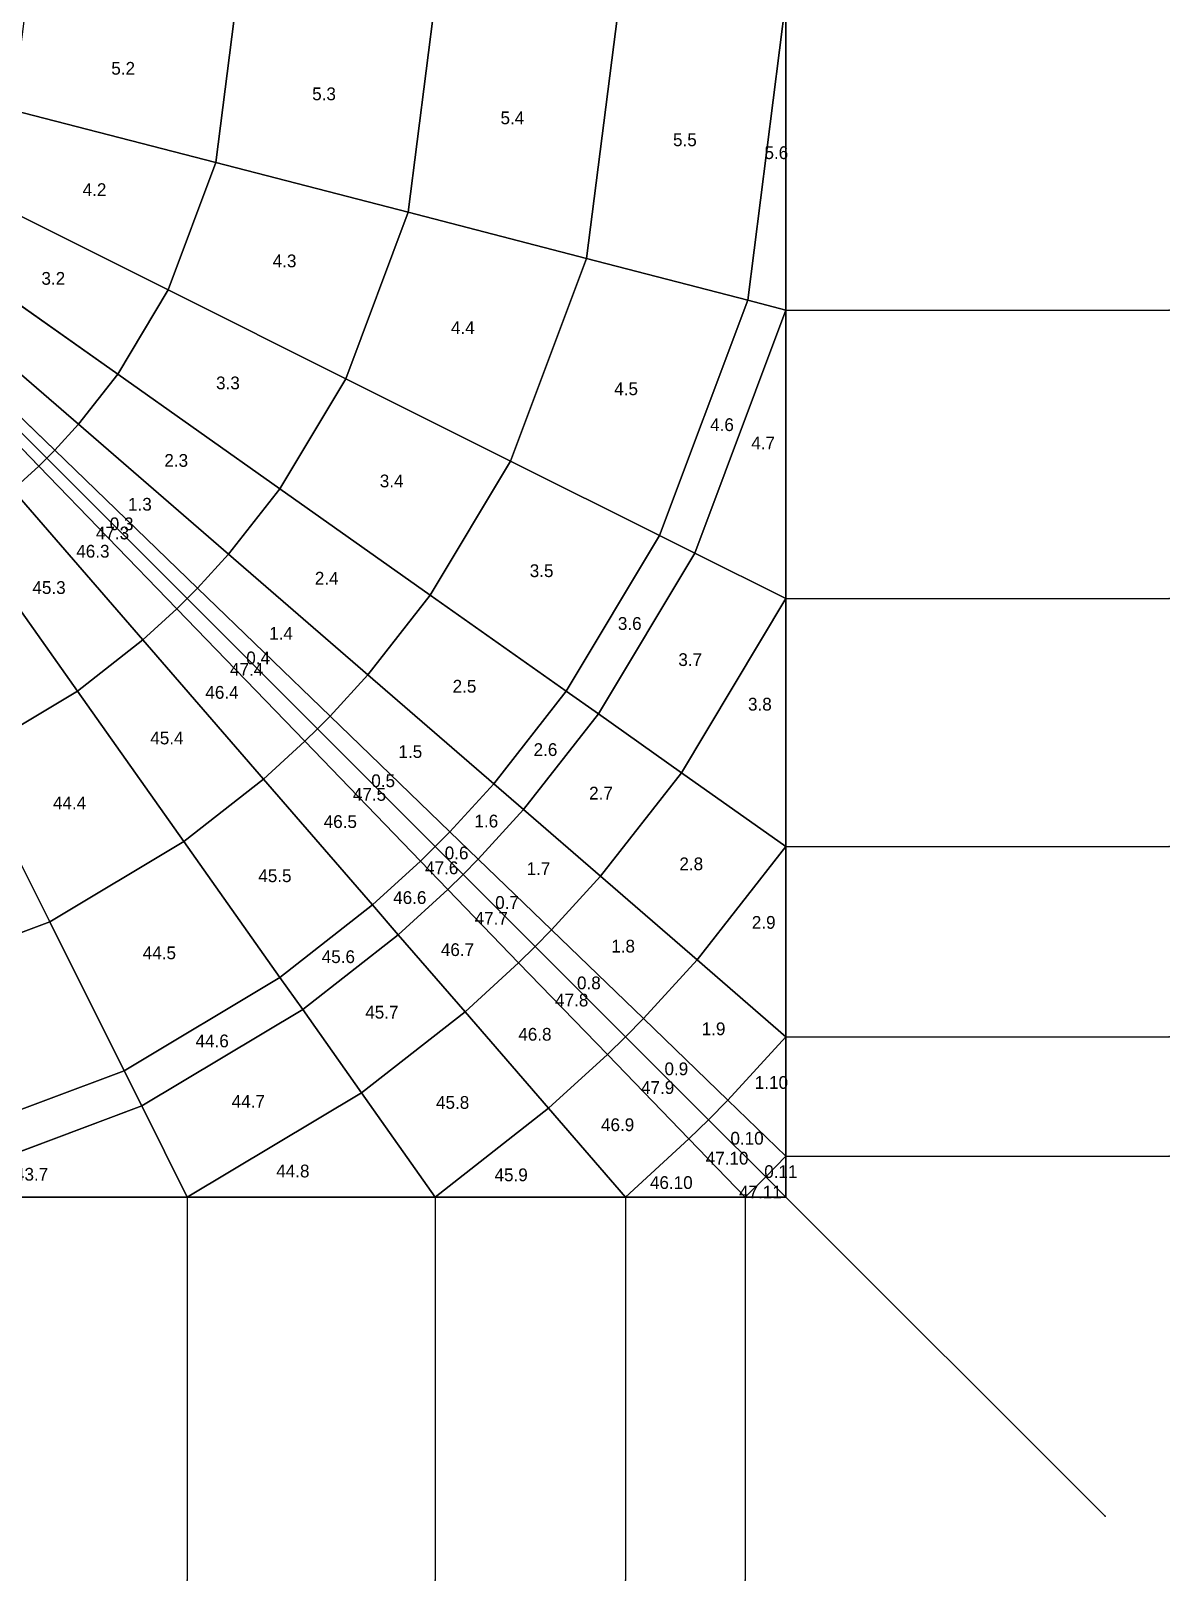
# Model space of a CAD drawing. Header units: metres. Extents: x -2.48 to 2.48, y -2.48 to 2.48.
# Drawn here: x 0.693 to 2.475, y -2.475 to -0.048 of the extents above; entities that cross this region are included whole.
import ezdxf
from ezdxf.enums import TextEntityAlignment as Align

# ---------------------------------------------------------------- set-up
doc = ezdxf.new("R2010")
doc.units = ezdxf.units.M

msp = doc.modelspace()

# ---------------------------------------------------------------- linework, layer by layer
at = {"layer": 'ang'}
msp.add_line((1.875, -1.875, 0), (2.375, -2.375, -10), dxfattribs=at)
msp.add_point((2.375, -2.375, -10), dxfattribs=at)
at = {"layer": 'ArchiBranchesEsterni'}
for p, q in [((1.875, -0.4853, 1.8111), (2.475, -0.4853, -1.1889)), ((1.875, -0.9375, 1.6238), (2.475, -0.9375, -1.3762)), ((1.875, -1.3258, 1.3258), (2.475, -1.3258, -1.6742)), ((1.875, -1.6238, 0.9375), (2.475, -1.6238, -2.0625)), ((1.875, -1.8111, 0.4853), (2.475, -1.8111, -2.5147)), ((0.9375, -1.875, 1.6238), (0.9375, -2.475, -1.3762)), ((1.3258, -1.875, 1.3258), (1.3258, -2.475, -1.6742)), ((1.6238, -1.875, 0.9375), (1.6238, -2.475, -2.0625)), ((1.8111, -1.875, 0.4853), (1.8111, -2.475, -2.5147))]:
    msp.add_line(p, q, dxfattribs=at)
at = {"layer": 'ArcoBranches'}
for p, q in [((1.875, -0.4853, 1.8111), (1.875, 0, 1.875)), ((1.875, -0.9375, 1.6238), (1.875, -0.4853, 1.8111)), ((1.875, -1.3258, 1.3258), (1.875, -0.9375, 1.6238)), ((1.875, -1.6238, 0.9375), (1.875, -1.3258, 1.3258)), ((1.875, -1.8111, 0.4853), (1.875, -1.6238, 0.9375)), ((1.875, -1.875, 0), (1.875, -1.8111, 0.4853)), ((0.4853, -1.875, 1.8111), (0.9375, -1.875, 1.6238)), ((0.9375, -1.875, 1.6238), (1.3258, -1.875, 1.3258)), ((1.3258, -1.875, 1.3258), (1.6238, -1.875, 0.9375)), ((1.6238, -1.875, 0.9375), (1.8111, -1.875, 0.4853)), ((1.8111, -1.875, 0.4853), (1.875, -1.875, 0))]:
    msp.add_line(p, q, dxfattribs=at)
at = {"layer": 'DiagonaliBranches'}
for p, q in [((0.4853, -0.4853, 2.5613), (0.7175, -0.7175, 2.4498)), ((0.7175, -0.7175, 2.4498), (0.9375, -0.9375, 2.2964)), ((0.9375, -0.9375, 2.2964), (1.1414, -1.1414, 2.1037)), ((1.1414, -1.1414, 2.1037), (1.3258, -1.3258, 1.875)), ((1.3258, -1.3258, 1.875), (1.3695, -1.3695, 1.8111)), ((1.3695, -1.3695, 1.8111), (1.4823, -1.4823, 1.6238)), ((1.4823, -1.4823, 1.6238), (1.6238, -1.6238, 1.3258)), ((1.6238, -1.6238, 1.3258), (1.7539, -1.7539, 0.9375)), ((1.7539, -1.7539, 0.9375), (1.8433, -1.8433, 0.4853)), ((1.8433, -1.8433, 0.4853), (1.875, -1.875, 0))]:
    msp.add_line(p, q, dxfattribs=at)
at = {"layer": 'DiagonaliNodes'}
for p in [(0.7175, -0.7175, 2.4498), (0.9375, -0.9375, 2.2964), (1.1414, -1.1414, 2.1037), (1.3258, -1.3258, 1.875), (1.3695, -1.3695, 1.8111), (1.4823, -1.4823, 1.6238), (1.6238, -1.6238, 1.3258), (1.7539, -1.7539, 0.9375), (1.8433, -1.8433, 0.4853), (1.875, -1.875, 0)]:
    msp.add_point(p, dxfattribs=at)
at = {"layer": 'Faces'}
for points in [[(0.6644, -0.172, 2.5613), (0.6863, 0, 2.5613), (1.0147, 0, 2.4498), (0.9824, -0.2543, 2.4498)], [(0.9824, -0.2543, 2.4498), (1.0147, 0, 2.4498), (1.3258, 0, 2.2964), (1.2835, -0.3322, 2.2964)], [(1.2835, -0.3322, 2.2964), (1.3258, 0, 2.2964), (1.6142, 0, 2.1037), (1.5627, -0.4045, 2.1037)], [(1.5627, -0.4045, 2.1037), (1.6142, 0, 2.1037), (1.875, 0, 1.875), (1.8152, -0.4698, 1.875)], [(1.8152, -0.4698, 1.875), (1.875, 0, 1.875), (1.875, 0, 1.875), (1.875, -0.4853, 1.8111)], [(0.6138, -0.3069, 2.5613), (0.6644, -0.172, 2.5613), (0.9824, -0.2543, 2.4498), (0.9076, -0.4538, 2.4498)], [(0.9076, -0.4538, 2.4498), (0.9824, -0.2543, 2.4498), (1.2835, -0.3322, 2.2964), (1.1859, -0.5929, 2.2964)], [(0.5604, -0.3962, 2.5613), (0.6138, -0.3069, 2.5613), (0.9076, -0.4538, 2.4498), (0.8285, -0.5859, 2.4498)], [(1.1859, -0.5929, 2.2964), (1.2835, -0.3322, 2.2964), (1.5627, -0.4045, 2.1037), (1.4438, -0.7219, 2.1037)], [(0.5188, -0.4493, 2.5613), (0.5604, -0.3962, 2.5613), (0.8285, -0.5859, 2.4498), (0.7671, -0.6643, 2.4498)], [(1.4438, -0.7219, 2.1037), (1.5627, -0.4045, 2.1037), (1.8152, -0.4698, 1.875), (1.6771, -0.8385, 1.875)], [(0.4936, -0.4768, 2.5613), (0.5188, -0.4493, 2.5613), (0.7671, -0.6643, 2.4498), (0.7299, -0.705, 2.4498)], [(0.8285, -0.5859, 2.4498), (0.9076, -0.4538, 2.4498), (1.1859, -0.5929, 2.2964), (1.0825, -0.7655, 2.2964)], [(0.4768, -0.4936, 2.5613), (0.4853, -0.4853, 2.5613), (0.7175, -0.7175, 2.4498), (0.705, -0.7299, 2.4498)], [(0.4853, -0.4853, 2.5613), (0.4936, -0.4768, 2.5613), (0.7299, -0.705, 2.4498), (0.7175, -0.7175, 2.4498)], [(1.6771, -0.8385, 1.875), (1.8152, -0.4698, 1.875), (1.875, -0.4853, 1.8111), (1.7323, -0.8662, 1.8111)], [(1.7323, -0.8662, 1.8111), (1.875, -0.4853, 1.8111), (1.875, -0.4853, 1.8111), (1.875, -0.9375, 1.6238)], [(0.4493, -0.5188, 2.5613), (0.4768, -0.4936, 2.5613), (0.705, -0.7299, 2.4498), (0.6643, -0.7671, 2.4498)], [(0.7671, -0.6643, 2.4498), (0.8285, -0.5859, 2.4498), (1.0825, -0.7655, 2.2964), (1.0022, -0.868, 2.2964)], [(1.0825, -0.7655, 2.2964), (1.1859, -0.5929, 2.2964), (1.4438, -0.7219, 2.1037), (1.318, -0.932, 2.1037)], [(0.7299, -0.705, 2.4498), (0.7671, -0.6643, 2.4498), (1.0022, -0.868, 2.2964), (0.9536, -0.9211, 2.2964)], [(0.705, -0.7299, 2.4498), (0.7175, -0.7175, 2.4498), (0.9375, -0.9375, 2.2964), (0.9211, -0.9536, 2.2964)], [(0.7175, -0.7175, 2.4498), (0.7299, -0.705, 2.4498), (0.9536, -0.9211, 2.2964), (0.9375, -0.9375, 2.2964)], [(1.318, -0.932, 2.1037), (1.4438, -0.7219, 2.1037), (1.6771, -0.8385, 1.875), (1.5309, -1.0825, 1.875)], [(0.6643, -0.7671, 2.4498), (0.705, -0.7299, 2.4498), (0.9211, -0.9536, 2.2964), (0.868, -1.0022, 2.2964)], [(0.5859, -0.8285, 2.4498), (0.6643, -0.7671, 2.4498), (0.868, -1.0022, 2.2964), (0.7655, -1.0825, 2.2964)], [(1.0022, -0.868, 2.2964), (1.0825, -0.7655, 2.2964), (1.318, -0.932, 2.1037), (1.2202, -1.0568, 2.1037)], [(0.4538, -0.9076, 2.4498), (0.5859, -0.8285, 2.4498), (0.7655, -1.0825, 2.2964), (0.5929, -1.1859, 2.2964)], [(1.5309, -1.0825, 1.875), (1.6771, -0.8385, 1.875), (1.7323, -0.8662, 1.8111), (1.5814, -1.1182, 1.8111)], [(0.9536, -0.9211, 2.2964), (1.0022, -0.868, 2.2964), (1.2202, -1.0568, 2.1037), (1.161, -1.1215, 2.1037)], [(1.5814, -1.1182, 1.8111), (1.7323, -0.8662, 1.8111), (1.875, -0.9375, 1.6238), (1.7116, -1.2103, 1.6238)], [(0.9375, -0.9375, 2.2964), (0.9536, -0.9211, 2.2964), (1.161, -1.1215, 2.1037), (1.1414, -1.1414, 2.1037)], [(0.9211, -0.9536, 2.2964), (0.9375, -0.9375, 2.2964), (1.1414, -1.1414, 2.1037), (1.1215, -1.161, 2.1037)], [(1.2202, -1.0568, 2.1037), (1.318, -0.932, 2.1037), (1.5309, -1.0825, 1.875), (1.4174, -1.2275, 1.875)], [(1.7116, -1.2103, 1.6238), (1.875, -0.9375, 1.6238), (1.875, -0.9375, 1.6238), (1.875, -1.3258, 1.3258)], [(0.868, -1.0022, 2.2964), (0.9211, -0.9536, 2.2964), (1.1215, -1.161, 2.1037), (1.0568, -1.2202, 2.1037)], [(0.7655, -1.0825, 2.2964), (0.868, -1.0022, 2.2964), (1.0568, -1.2202, 2.1037), (0.932, -1.318, 2.1037)], [(1.161, -1.1215, 2.1037), (1.2202, -1.0568, 2.1037), (1.4174, -1.2275, 1.875), (1.3486, -1.3026, 1.875)], [(0.5929, -1.1859, 2.2964), (0.7655, -1.0825, 2.2964), (0.932, -1.318, 2.1037), (0.7219, -1.4438, 2.1037)], [(1.4174, -1.2275, 1.875), (1.5309, -1.0825, 1.875), (1.5814, -1.1182, 1.8111), (1.4641, -1.2679, 1.8111)], [(1.1414, -1.1414, 2.1037), (1.161, -1.1215, 2.1037), (1.3486, -1.3026, 1.875), (1.3258, -1.3258, 1.875)], [(1.4641, -1.2679, 1.8111), (1.5814, -1.1182, 1.8111), (1.7116, -1.2103, 1.6238), (1.5847, -1.3724, 1.6238)], [(1.0568, -1.2202, 2.1037), (1.1215, -1.161, 2.1037), (1.3026, -1.3486, 1.875), (1.2275, -1.4174, 1.875)], [(1.1215, -1.161, 2.1037), (1.1414, -1.1414, 2.1037), (1.3258, -1.3258, 1.875), (1.3026, -1.3486, 1.875)], [(0.3322, -1.2835, 2.2964), (0.5929, -1.1859, 2.2964), (0.7219, -1.4438, 2.1037), (0.4045, -1.5627, 2.1037)], [(1.5847, -1.3724, 1.6238), (1.7116, -1.2103, 1.6238), (1.875, -1.3258, 1.3258), (1.7359, -1.5033, 1.3258)], [(0.932, -1.318, 2.1037), (1.0568, -1.2202, 2.1037), (1.2275, -1.4174, 1.875), (1.0825, -1.5309, 1.875)], [(1.3486, -1.3026, 1.875), (1.4174, -1.2275, 1.875), (1.4641, -1.2679, 1.8111), (1.393, -1.3456, 1.8111)], [(1.393, -1.3456, 1.8111), (1.4641, -1.2679, 1.8111), (1.5847, -1.3724, 1.6238), (1.5078, -1.4564, 1.6238)], [(1.3258, -1.3258, 1.875), (1.3486, -1.3026, 1.875), (1.393, -1.3456, 1.8111), (1.3695, -1.3695, 1.8111)], [(0.7219, -1.4438, 2.1037), (0.932, -1.318, 2.1037), (1.0825, -1.5309, 1.875), (0.8385, -1.6771, 1.875)], [(1.3026, -1.3486, 1.875), (1.3258, -1.3258, 1.875), (1.3695, -1.3695, 1.8111), (1.3456, -1.393, 1.8111)], [(1.7359, -1.5033, 1.3258), (1.875, -1.3258, 1.3258), (1.875, -1.3258, 1.3258), (1.875, -1.6238, 0.9375)], [(1.2275, -1.4174, 1.875), (1.3026, -1.3486, 1.875), (1.3456, -1.393, 1.8111), (1.2679, -1.4641, 1.8111)], [(1.3695, -1.3695, 1.8111), (1.393, -1.3456, 1.8111), (1.5078, -1.4564, 1.6238), (1.4823, -1.4823, 1.6238)], [(1.3456, -1.393, 1.8111), (1.3695, -1.3695, 1.8111), (1.4823, -1.4823, 1.6238), (1.4564, -1.5078, 1.6238)], [(1.5078, -1.4564, 1.6238), (1.5847, -1.3724, 1.6238), (1.7359, -1.5033, 1.3258), (1.6517, -1.5954, 1.3258)], [(1.2679, -1.4641, 1.8111), (1.3456, -1.393, 1.8111), (1.4564, -1.5078, 1.6238), (1.3724, -1.5847, 1.6238)], [(1.0825, -1.5309, 1.875), (1.2275, -1.4174, 1.875), (1.2679, -1.4641, 1.8111), (1.1182, -1.5814, 1.8111)], [(0.4045, -1.5627, 2.1037), (0.7219, -1.4438, 2.1037), (0.8385, -1.6771, 1.875), (0.4698, -1.8152, 1.875)], [(1.1182, -1.5814, 1.8111), (1.2679, -1.4641, 1.8111), (1.3724, -1.5847, 1.6238), (1.2103, -1.7116, 1.6238)], [(1.4823, -1.4823, 1.6238), (1.5078, -1.4564, 1.6238), (1.6517, -1.5954, 1.3258), (1.6238, -1.6238, 1.3258)], [(1.4564, -1.5078, 1.6238), (1.4823, -1.4823, 1.6238), (1.6238, -1.6238, 1.3258), (1.5954, -1.6517, 1.3258)], [(1.6517, -1.5954, 1.3258), (1.7359, -1.5033, 1.3258), (1.875, -1.6238, 0.9375), (1.784, -1.7232, 0.9375)], [(1.3724, -1.5847, 1.6238), (1.4564, -1.5078, 1.6238), (1.5954, -1.6517, 1.3258), (1.5033, -1.7359, 1.3258)], [(0.8385, -1.6771, 1.875), (1.0825, -1.5309, 1.875), (1.1182, -1.5814, 1.8111), (0.8662, -1.7323, 1.8111)], [(0.8662, -1.7323, 1.8111), (1.1182, -1.5814, 1.8111), (1.2103, -1.7116, 1.6238), (0.9375, -1.875, 1.6238)], [(1.2103, -1.7116, 1.6238), (1.3724, -1.5847, 1.6238), (1.5033, -1.7359, 1.3258), (1.3258, -1.875, 1.3258)], [(1.6238, -1.6238, 1.3258), (1.6517, -1.5954, 1.3258), (1.784, -1.7232, 0.9375), (1.7539, -1.7539, 0.9375)], [(1.5954, -1.6517, 1.3258), (1.6238, -1.6238, 1.3258), (1.7539, -1.7539, 0.9375), (1.7232, -1.784, 0.9375)], [(1.784, -1.7232, 0.9375), (1.875, -1.6238, 0.9375), (1.875, -1.6238, 0.9375), (1.875, -1.8111, 0.4853)], [(1.5033, -1.7359, 1.3258), (1.5954, -1.6517, 1.3258), (1.7232, -1.784, 0.9375), (1.6238, -1.875, 0.9375)], [(0.4698, -1.8152, 1.875), (0.8385, -1.6771, 1.875), (0.8662, -1.7323, 1.8111), (0.4853, -1.875, 1.8111)], [(0.9375, -1.875, 1.6238), (1.2103, -1.7116, 1.6238), (1.3258, -1.875, 1.3258), (0.9375, -1.875, 1.6238)], [(0.4853, -1.875, 1.8111), (0.8662, -1.7323, 1.8111), (0.9375, -1.875, 1.6238), (0.4853, -1.875, 1.8111)], [(1.3258, -1.875, 1.3258), (1.5033, -1.7359, 1.3258), (1.6238, -1.875, 0.9375), (1.3258, -1.875, 1.3258)], [(1.7539, -1.7539, 0.9375), (1.784, -1.7232, 0.9375), (1.875, -1.8111, 0.4853), (1.8433, -1.8433, 0.4853)], [(1.7232, -1.784, 0.9375), (1.7539, -1.7539, 0.9375), (1.8433, -1.8433, 0.4853), (1.8111, -1.875, 0.4853)], [(1.6238, -1.875, 0.9375), (1.7232, -1.784, 0.9375), (1.8111, -1.875, 0.4853), (1.6238, -1.875, 0.9375)], [(1.8433, -1.8433, 0.4853), (1.875, -1.8111, 0.4853), (1.875, -1.8111, 0.4853), (1.875, -1.875, 0)], [(1.8111, -1.875, 0.4853), (1.8433, -1.8433, 0.4853), (1.875, -1.875, 0), (1.8111, -1.875, 0.4853)]]:
    msp.add_3dface(points, dxfattribs=at)
at = {"layer": 'MeridianiBranches'}
for p, q in [((0.6644, -0.172, 2.5613), (0.9824, -0.2543, 2.4498)), ((0.9824, -0.2543, 2.4498), (1.2835, -0.3322, 2.2964)), ((0.6138, -0.3069, 2.5613), (0.9076, -0.4538, 2.4498)), ((1.2835, -0.3322, 2.2964), (1.5627, -0.4045, 2.1037)), ((0.5604, -0.3962, 2.5613), (0.8285, -0.5859, 2.4498)), ((1.5627, -0.4045, 2.1037), (1.8152, -0.4698, 1.875)), ((0.5188, -0.4493, 2.5613), (0.7671, -0.6643, 2.4498)), ((0.9076, -0.4538, 2.4498), (1.1859, -0.5929, 2.2964)), ((0.4936, -0.4768, 2.5613), (0.7299, -0.705, 2.4498)), ((1.8152, -0.4698, 1.875), (1.875, -0.4853, 1.8111)), ((0.4768, -0.4936, 2.5613), (0.705, -0.7299, 2.4498)), ((0.8285, -0.5859, 2.4498), (1.0825, -0.7655, 2.2964)), ((1.1859, -0.5929, 2.2964), (1.4438, -0.7219, 2.1037)), ((0.7671, -0.6643, 2.4498), (1.0022, -0.868, 2.2964)), ((0.7299, -0.705, 2.4498), (0.9536, -0.9211, 2.2964)), ((1.4438, -0.7219, 2.1037), (1.6771, -0.8385, 1.875)), ((0.705, -0.7299, 2.4498), (0.9211, -0.9536, 2.2964)), ((0.6643, -0.7671, 2.4498), (0.868, -1.0022, 2.2964)), ((1.0825, -0.7655, 2.2964), (1.318, -0.932, 2.1037)), ((0.5859, -0.8285, 2.4498), (0.7655, -1.0825, 2.2964)), ((1.6771, -0.8385, 1.875), (1.7323, -0.8662, 1.8111)), ((1.0022, -0.868, 2.2964), (1.2202, -1.0568, 2.1037)), ((1.7323, -0.8662, 1.8111), (1.875, -0.9375, 1.6238)), ((0.9536, -0.9211, 2.2964), (1.161, -1.1215, 2.1037)), ((1.318, -0.932, 2.1037), (1.5309, -1.0825, 1.875)), ((0.9211, -0.9536, 2.2964), (1.1215, -1.161, 2.1037)), ((0.868, -1.0022, 2.2964), (1.0568, -1.2202, 2.1037)), ((1.2202, -1.0568, 2.1037), (1.4174, -1.2275, 1.875)), ((0.7655, -1.0825, 2.2964), (0.932, -1.318, 2.1037)), ((1.5309, -1.0825, 1.875), (1.5814, -1.1182, 1.8111)), ((1.161, -1.1215, 2.1037), (1.3486, -1.3026, 1.875)), ((1.5814, -1.1182, 1.8111), (1.7116, -1.2103, 1.6238)), ((1.1215, -1.161, 2.1037), (1.3026, -1.3486, 1.875)), ((0.5929, -1.1859, 2.2964), (0.7219, -1.4438, 2.1037)), ((1.7116, -1.2103, 1.6238), (1.875, -1.3258, 1.3258)), ((1.0568, -1.2202, 2.1037), (1.2275, -1.4174, 1.875)), ((1.4174, -1.2275, 1.875), (1.4641, -1.2679, 1.8111)), ((1.4641, -1.2679, 1.8111), (1.5847, -1.3724, 1.6238)), ((1.3486, -1.3026, 1.875), (1.393, -1.3456, 1.8111)), ((0.932, -1.318, 2.1037), (1.0825, -1.5309, 1.875)), ((1.3026, -1.3486, 1.875), (1.3456, -1.393, 1.8111)), ((1.393, -1.3456, 1.8111), (1.5078, -1.4564, 1.6238)), ((1.5847, -1.3724, 1.6238), (1.7359, -1.5033, 1.3258)), ((1.3456, -1.393, 1.8111), (1.4564, -1.5078, 1.6238)), ((1.2275, -1.4174, 1.875), (1.2679, -1.4641, 1.8111)), ((0.7219, -1.4438, 2.1037), (0.8385, -1.6771, 1.875)), ((1.2679, -1.4641, 1.8111), (1.3724, -1.5847, 1.6238)), ((1.5078, -1.4564, 1.6238), (1.6517, -1.5954, 1.3258)), ((1.7359, -1.5033, 1.3258), (1.875, -1.6238, 0.9375)), ((1.4564, -1.5078, 1.6238), (1.5954, -1.6517, 1.3258)), ((1.0825, -1.5309, 1.875), (1.1182, -1.5814, 1.8111)), ((1.1182, -1.5814, 1.8111), (1.2103, -1.7116, 1.6238)), ((1.3724, -1.5847, 1.6238), (1.5033, -1.7359, 1.3258)), ((1.6517, -1.5954, 1.3258), (1.784, -1.7232, 0.9375)), ((1.5954, -1.6517, 1.3258), (1.7232, -1.784, 0.9375)), ((0.8385, -1.6771, 1.875), (0.8662, -1.7323, 1.8111)), ((1.2103, -1.7116, 1.6238), (1.3258, -1.875, 1.3258)), ((0.8662, -1.7323, 1.8111), (0.9375, -1.875, 1.6238)), ((1.5033, -1.7359, 1.3258), (1.6238, -1.875, 0.9375)), ((1.784, -1.7232, 0.9375), (1.875, -1.8111, 0.4853)), ((1.7232, -1.784, 0.9375), (1.8111, -1.875, 0.4853))]:
    msp.add_line(p, q, dxfattribs=at)
at = {"layer": 'NodiEsterniEsterni'}
for p in [(2.475, -0.4853, -1.1889), (2.475, -0.9375, -1.3762), (2.475, -1.3258, -1.6742), (2.475, -1.6238, -2.0625), (2.475, -1.8111, -2.5147), (0.9375, -2.475, -1.3762), (1.3258, -2.475, -1.6742), (1.6238, -2.475, -2.0625), (1.8111, -2.475, -2.5147)]:
    msp.add_point(p, dxfattribs=at)
at = {"layer": 'NodiInterni'}
for p in [(0.9824, -0.2543, 2.4498), (1.2835, -0.3322, 2.2964), (1.5627, -0.4045, 2.1037), (0.9076, -0.4538, 2.4498), (1.8152, -0.4698, 1.875), (1.875, -0.4853, 1.8111), (0.8285, -0.5859, 2.4498), (1.1859, -0.5929, 2.2964), (0.7671, -0.6643, 2.4498), (0.7299, -0.705, 2.4498), (1.4438, -0.7219, 2.1037), (0.705, -0.7299, 2.4498), (1.0825, -0.7655, 2.2964), (1.6771, -0.8385, 1.875), (1.0022, -0.868, 2.2964), (1.7323, -0.8662, 1.8111), (0.9536, -0.9211, 2.2964), (1.318, -0.932, 2.1037), (1.875, -0.9375, 1.6238), (0.9211, -0.9536, 2.2964), (0.868, -1.0022, 2.2964), (1.2202, -1.0568, 2.1037), (0.7655, -1.0825, 2.2964), (1.5309, -1.0825, 1.875), (1.161, -1.1215, 2.1037), (1.5814, -1.1182, 1.8111), (1.1215, -1.161, 2.1037), (1.7116, -1.2103, 1.6238), (1.0568, -1.2202, 2.1037), (1.4174, -1.2275, 1.875), (1.4641, -1.2679, 1.8111), (1.3486, -1.3026, 1.875), (0.932, -1.318, 2.1037), (1.875, -1.3258, 1.3258), (1.3026, -1.3486, 1.875), (1.393, -1.3456, 1.8111), (1.5847, -1.3724, 1.6238), (1.3456, -1.393, 1.8111), (1.2275, -1.4174, 1.875), (0.7219, -1.4438, 2.1037), (1.2679, -1.4641, 1.8111), (1.5078, -1.4564, 1.6238), (1.7359, -1.5033, 1.3258), (1.4564, -1.5078, 1.6238), (1.0825, -1.5309, 1.875), (1.1182, -1.5814, 1.8111), (1.3724, -1.5847, 1.6238), (1.6517, -1.5954, 1.3258), (1.875, -1.6238, 0.9375), (1.5954, -1.6517, 1.3258), (0.8385, -1.6771, 1.875), (1.2103, -1.7116, 1.6238), (0.8662, -1.7323, 1.8111), (1.5033, -1.7359, 1.3258), (1.784, -1.7232, 0.9375), (1.7232, -1.784, 0.9375), (1.875, -1.8111, 0.4853), (0.9375, -1.875, 1.6238), (1.3258, -1.875, 1.3258), (1.6238, -1.875, 0.9375), (1.8111, -1.875, 0.4853)]:
    msp.add_point(p, dxfattribs=at)
at = {"layer": 'ParalleliBranches'}
for p, q in [((0.9824, -0.2543, 2.4498), (1.0147, 0, 2.4498)), ((1.2835, -0.3322, 2.2964), (1.3258, 0, 2.2964)), ((1.5627, -0.4045, 2.1037), (1.6142, 0, 2.1037)), ((1.8152, -0.4698, 1.875), (1.875, 0, 1.875)), ((0.9076, -0.4538, 2.4498), (0.9824, -0.2543, 2.4498)), ((1.1859, -0.5929, 2.2964), (1.2835, -0.3322, 2.2964)), ((1.4438, -0.7219, 2.1037), (1.5627, -0.4045, 2.1037)), ((0.8285, -0.5859, 2.4498), (0.9076, -0.4538, 2.4498)), ((1.6771, -0.8385, 1.875), (1.8152, -0.4698, 1.875)), ((1.7323, -0.8662, 1.8111), (1.875, -0.4853, 1.8111)), ((0.7671, -0.6643, 2.4498), (0.8285, -0.5859, 2.4498)), ((1.0825, -0.7655, 2.2964), (1.1859, -0.5929, 2.2964)), ((0.7299, -0.705, 2.4498), (0.7671, -0.6643, 2.4498)), ((0.705, -0.7299, 2.4498), (0.7175, -0.7175, 2.4498)), ((0.7175, -0.7175, 2.4498), (0.7299, -0.705, 2.4498)), ((1.318, -0.932, 2.1037), (1.4438, -0.7219, 2.1037)), ((0.6643, -0.7671, 2.4498), (0.705, -0.7299, 2.4498)), ((1.0022, -0.868, 2.2964), (1.0825, -0.7655, 2.2964)), ((1.5309, -1.0825, 1.875), (1.6771, -0.8385, 1.875)), ((0.9536, -0.9211, 2.2964), (1.0022, -0.868, 2.2964)), ((1.5814, -1.1182, 1.8111), (1.7323, -0.8662, 1.8111)), ((0.9375, -0.9375, 2.2964), (0.9536, -0.9211, 2.2964)), ((0.9211, -0.9536, 2.2964), (0.9375, -0.9375, 2.2964)), ((1.2202, -1.0568, 2.1037), (1.318, -0.932, 2.1037)), ((1.7116, -1.2103, 1.6238), (1.875, -0.9375, 1.6238)), ((0.868, -1.0022, 2.2964), (0.9211, -0.9536, 2.2964)), ((0.7655, -1.0825, 2.2964), (0.868, -1.0022, 2.2964)), ((1.161, -1.1215, 2.1037), (1.2202, -1.0568, 2.1037)), ((0.5929, -1.1859, 2.2964), (0.7655, -1.0825, 2.2964)), ((1.4174, -1.2275, 1.875), (1.5309, -1.0825, 1.875)), ((1.1414, -1.1414, 2.1037), (1.161, -1.1215, 2.1037)), ((1.4641, -1.2679, 1.8111), (1.5814, -1.1182, 1.8111)), ((1.0568, -1.2202, 2.1037), (1.1215, -1.161, 2.1037)), ((1.1215, -1.161, 2.1037), (1.1414, -1.1414, 2.1037)), ((1.5847, -1.3724, 1.6238), (1.7116, -1.2103, 1.6238)), ((0.932, -1.318, 2.1037), (1.0568, -1.2202, 2.1037)), ((1.3486, -1.3026, 1.875), (1.4174, -1.2275, 1.875)), ((1.393, -1.3456, 1.8111), (1.4641, -1.2679, 1.8111)), ((1.3258, -1.3258, 1.875), (1.3486, -1.3026, 1.875)), ((0.7219, -1.4438, 2.1037), (0.932, -1.318, 2.1037)), ((1.3026, -1.3486, 1.875), (1.3258, -1.3258, 1.875)), ((1.7359, -1.5033, 1.3258), (1.875, -1.3258, 1.3258)), ((1.2275, -1.4174, 1.875), (1.3026, -1.3486, 1.875)), ((1.3695, -1.3695, 1.8111), (1.393, -1.3456, 1.8111)), ((1.3456, -1.393, 1.8111), (1.3695, -1.3695, 1.8111)), ((1.5078, -1.4564, 1.6238), (1.5847, -1.3724, 1.6238)), ((1.2679, -1.4641, 1.8111), (1.3456, -1.393, 1.8111)), ((1.0825, -1.5309, 1.875), (1.2275, -1.4174, 1.875)), ((0.4045, -1.5627, 2.1037), (0.7219, -1.4438, 2.1037)), ((1.1182, -1.5814, 1.8111), (1.2679, -1.4641, 1.8111)), ((1.4823, -1.4823, 1.6238), (1.5078, -1.4564, 1.6238)), ((1.4564, -1.5078, 1.6238), (1.4823, -1.4823, 1.6238)), ((1.6517, -1.5954, 1.3258), (1.7359, -1.5033, 1.3258)), ((1.3724, -1.5847, 1.6238), (1.4564, -1.5078, 1.6238)), ((0.8385, -1.6771, 1.875), (1.0825, -1.5309, 1.875)), ((0.8662, -1.7323, 1.8111), (1.1182, -1.5814, 1.8111)), ((1.2103, -1.7116, 1.6238), (1.3724, -1.5847, 1.6238)), ((1.6238, -1.6238, 1.3258), (1.6517, -1.5954, 1.3258)), ((1.5954, -1.6517, 1.3258), (1.6238, -1.6238, 1.3258)), ((1.784, -1.7232, 0.9375), (1.875, -1.6238, 0.9375)), ((1.5033, -1.7359, 1.3258), (1.5954, -1.6517, 1.3258)), ((0.4698, -1.8152, 1.875), (0.8385, -1.6771, 1.875)), ((0.9375, -1.875, 1.6238), (1.2103, -1.7116, 1.6238)), ((0.4853, -1.875, 1.8111), (0.8662, -1.7323, 1.8111)), ((1.3258, -1.875, 1.3258), (1.5033, -1.7359, 1.3258)), ((1.7539, -1.7539, 0.9375), (1.784, -1.7232, 0.9375)), ((1.7232, -1.784, 0.9375), (1.7539, -1.7539, 0.9375)), ((1.6238, -1.875, 0.9375), (1.7232, -1.784, 0.9375)), ((1.8433, -1.8433, 0.4853), (1.875, -1.8111, 0.4853)), ((1.8111, -1.875, 0.4853), (1.8433, -1.8433, 0.4853))]:
    msp.add_line(p, q, dxfattribs=at)

# ---------------------------------------------------------------- texts
at = {"layer": 'FacesName'}
for s, p in [('5.2', (0.837, -0.1066, 2.5056)), ('5.3', (1.1516, -0.1466, 2.3731)), ('5.4', (1.4466, -0.1842, 2.2)), ('5.5', (1.7168, -0.2186, 1.9893)), ('5.6', (1.86, -0.2388, 1.859)), ('4.2', (0.7921, -0.2967, 2.5056)), ('4.3', (1.0898, -0.4083, 2.3731)), ('3.2', (0.7276, -0.4357, 2.5056)), ('4.4', (1.369, -0.5129, 2.2)), ('3.3', (1.0011, -0.5995, 2.3731)), ('4.5', (1.6247, -0.6087, 1.9893)), ('4.6', (1.7749, -0.6649, 1.8431)), ('4.7', (1.8393, -0.6936, 1.7643)), ('2.3', (0.9201, -0.7209, 2.3731)), ('3.4', (1.2575, -0.7531, 2.2)), ('1.3', (0.8632, -0.7896, 2.3731)), ('47.3', (0.8203, -0.8346, 2.3731)), ('0.3', (0.8346, -0.8203, 2.3731)), ('46.3', (0.7896, -0.8632, 2.3731)), ('2.4', (1.1558, -0.9055, 2.2)), ('3.5', (1.4924, -0.8937, 1.9893)), ('45.3', (0.7209, -0.9201, 2.3731)), ('3.6', (1.6304, -0.9764, 1.8431)), ('1.4', (1.0843, -0.9918, 2.2)), ('47.4', (1.0304, -1.0484, 2.2)), ('0.4', (1.0484, -1.0304, 2.2)), ('3.7', (1.7251, -1.033, 1.7175)), ('2.5', (1.3716, -1.0747, 1.9893)), ('46.4', (0.9918, -1.0843, 2.2)), ('3.8', (1.8342, -1.1028, 1.5493)), ('45.4', (0.9055, -1.1558, 2.2)), ('2.6', (1.4984, -1.174, 1.8431)), ('1.5', (1.2868, -1.1771, 1.9893)), ('0.5', (1.2442, -1.2228, 1.9893)), ('47.5', (1.2228, -1.2442, 1.9893)), ('2.7', (1.5854, -1.2422, 1.7175)), ('44.4', (0.7531, -1.2575, 2.2)), ('46.5', (1.1771, -1.2868, 1.9893)), ('1.6', (1.4058, -1.2859, 1.8431)), ('0.6', (1.3592, -1.3359, 1.8431)), ('47.6', (1.3359, -1.3592, 1.8431)), ('1.7', (1.4874, -1.3606, 1.7175)), ('2.8', (1.7268, -1.353, 1.4748)), ('45.5', (1.0747, -1.3716, 1.9893)), ('46.6', (1.2859, -1.4058, 1.8431)), ('0.7', (1.4382, -1.4135, 1.7175)), ('47.7', (1.4135, -1.4382, 1.7175)), ('2.9', (1.8402, -1.4447, 1.2287)), ('46.7', (1.3606, -1.4874, 1.7175)), ('1.8', (1.62, -1.4819, 1.4748)), ('44.5', (0.8937, -1.4924, 1.9893)), ('45.6', (1.174, -1.4984, 1.8431)), ('0.8', (1.5664, -1.5395, 1.4748)), ('45.7', (1.2422, -1.5854, 1.7175)), ('47.8', (1.5395, -1.5664, 1.4748)), ('1.9', (1.7617, -1.6114, 1.1317)), ('44.6', (0.9764, -1.6304, 1.8431)), ('46.8', (1.4819, -1.62, 1.4748)), ('0.9', (1.7034, -1.6741, 1.1317)), ('47.9', (1.6741, -1.7034, 1.1317)), ('1.10', (1.8523, -1.6955, 0.8244)), ('44.7', (1.033, -1.7251, 1.7175)), ('45.8', (1.353, -1.7268, 1.4748)), ('46.9', (1.6114, -1.7617, 1.1317)), ('0.10', (1.8141, -1.7829, 0.7114)), ('47.10', (1.7829, -1.8141, 0.7114)), ('43.7', (0.6936, -1.8393, 1.7643)), ('44.8', (1.1028, -1.8342, 1.5493)), ('45.9', (1.4447, -1.8402, 1.2287)), ('46.10', (1.6955, -1.8523, 0.8244)), ('0.11', (1.8671, -1.8351, 0.364)), ('47.11', (1.8351, -1.8671, 0.364))]:
    msp.add_text(s, height=0.02, dxfattribs=at).set_placement(p, align=Align.MIDDLE_CENTER)

doc.saveas('drawing.dxf')
